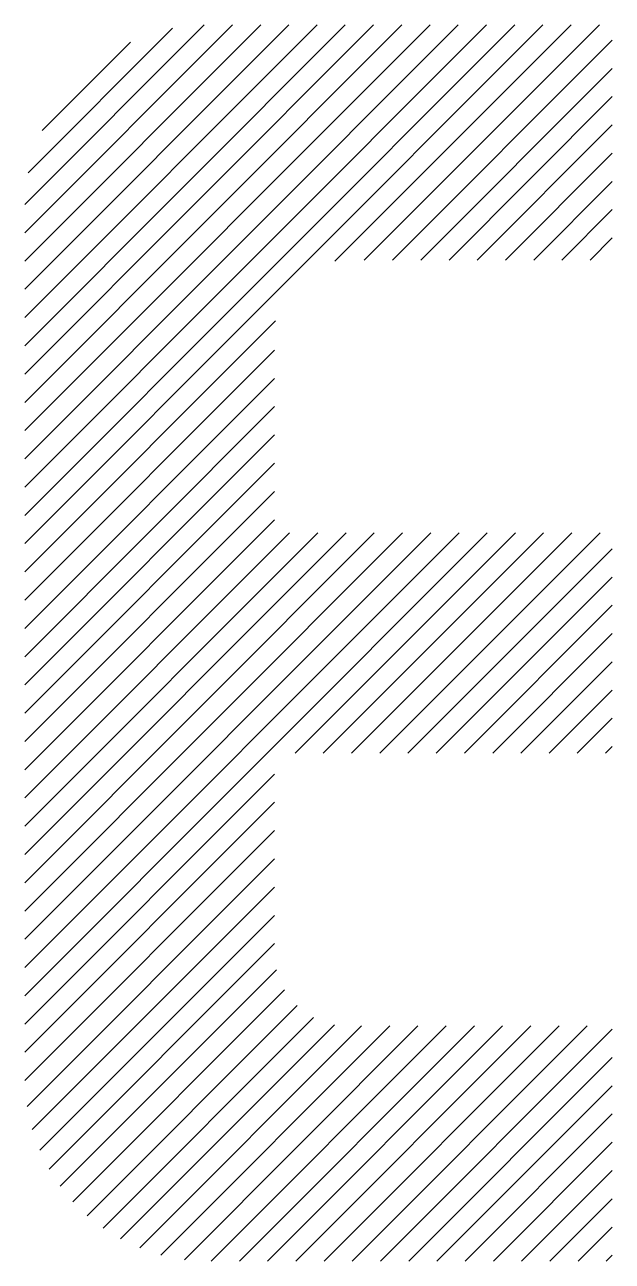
# Paper-space layout 'Layout1' of a CAD drawing. Extents: x -51516 to 7058931, y -29255 to 5150000.
# Drawn here: x 1551.16 to 1558.52, y 26.88 to 42.35 of the extents above; entities that cross this region are included whole.
import ezdxf

# ---------------------------------------------------------------- set-up
doc = ezdxf.new("R2010")
doc.units = 0
doc.header["$LTSCALE"] = 1000
doc.layers.get('0').update_dxf_attribs({"linetype": 'CONTINUOUS'})
doc.layers.add('COL', color=3, linetype='CONTINUOUS')

# ---------------------------------------------------------------- blocks, each defined once
blk = doc.blocks.new('*X')
at = {"color": 0}
for p, q in [((675.441, 35.863), (681.932, 42.354)), ((675.441, 36.216), (681.579, 42.354)), ((675.441, 36.57), (681.225, 42.354)), ((675.441, 36.923), (680.871, 42.354)), ((675.441, 37.277), (680.518, 42.354)), ((675.441, 37.63), (680.164, 42.354)), ((675.441, 37.984), (679.811, 42.354)), ((675.441, 38.337), (679.457, 42.354)), ((675.441, 38.691), (679.104, 42.354)), ((675.441, 39.045), (678.75, 42.354)), ((675.441, 39.398), (678.397, 42.354)), ((675.441, 39.752), (678.043, 42.354)), ((675.441, 40.106), (677.689, 42.353)), ((675.485, 40.503), (677.292, 42.31)), ((679.327, 39.396), (682.286, 42.354)), ((679.695, 39.41), (682.639, 42.354)), ((675.658, 41.029), (676.765, 42.137)), ((680.049, 39.41), (682.801, 42.162)), ((680.402, 39.41), (682.801, 41.808)), ((680.756, 39.41), (682.801, 41.455)), ((681.109, 39.41), (682.801, 41.101)), ((681.463, 39.41), (682.801, 40.748)), ((681.817, 39.41), (682.801, 40.394)), ((682.17, 39.41), (682.801, 40.041)), ((682.524, 39.41), (682.801, 39.687)), ((675.441, 35.509), (678.583, 38.651)), ((675.441, 35.155), (678.569, 38.283)), ((675.441, 34.802), (678.569, 37.93)), ((675.441, 34.448), (678.569, 37.576)), ((675.441, 34.095), (678.569, 37.223)), ((675.441, 33.741), (678.569, 36.869)), ((675.441, 33.388), (678.569, 36.516)), ((675.441, 33.034), (678.569, 36.162)), ((675.441, 31.266), (680.174, 35.999)), ((675.441, 31.62), (679.82, 35.999)), ((675.441, 31.973), (679.466, 35.999)), ((675.441, 32.327), (679.113, 35.999)), ((675.441, 32.681), (678.759, 35.999)), ((675.441, 30.913), (680.527, 35.999)), ((675.441, 30.559), (680.881, 35.999)), ((675.441, 30.206), (681.234, 35.999)), ((678.828, 33.239), (681.588, 35.999)), ((679.181, 33.239), (681.941, 35.999)), ((679.535, 33.239), (682.295, 35.999)), ((679.888, 33.239), (682.648, 35.999)), ((680.242, 33.239), (682.801, 35.798)), ((680.596, 33.239), (682.801, 35.444)), ((680.949, 33.239), (682.801, 35.091)), ((681.303, 33.239), (682.801, 34.737)), ((681.656, 33.239), (682.801, 34.384)), ((682.01, 33.239), (682.801, 34.03)), ((682.363, 33.239), (682.801, 33.677)), ((682.717, 33.239), (682.801, 33.323)), ((675.441, 29.852), (678.569, 32.98)), ((675.441, 29.499), (678.569, 32.627)), ((675.441, 29.145), (678.569, 32.273)), ((675.47, 28.82), (678.569, 31.919)), ((675.535, 28.532), (678.569, 31.566)), ((675.629, 28.273), (678.569, 31.212)), ((675.747, 28.037), (678.569, 30.859)), ((675.887, 27.823), (678.595, 30.531)), ((676.046, 27.629), (678.697, 30.28)), ((676.225, 27.454), (678.853, 30.083)), ((676.423, 27.299), (679.059, 29.935)), ((676.642, 27.164), (679.321, 29.844)), ((676.882, 27.051), (679.66, 29.828)), ((677.147, 26.962), (680.013, 29.828)), ((677.442, 26.904), (680.367, 29.828)), ((677.776, 26.884), (680.72, 29.828)), ((678.13, 26.884), (681.074, 29.828)), ((678.483, 26.884), (681.427, 29.828)), ((678.837, 26.884), (681.781, 29.828)), ((679.19, 26.884), (682.134, 29.828)), ((679.544, 26.884), (682.488, 29.828)), ((679.898, 26.884), (682.801, 29.788)), ((680.251, 26.884), (682.801, 29.434)), ((680.605, 26.884), (682.801, 29.08)), ((680.958, 26.884), (682.801, 28.727)), ((681.312, 26.884), (682.801, 28.373)), ((681.665, 26.884), (682.801, 28.02)), ((682.019, 26.884), (682.801, 27.666)), ((682.372, 26.884), (682.801, 27.313)), ((682.726, 26.884), (682.801, 26.959))]:
    blk.add_line(p, q, dxfattribs=at)

psp = doc.layouts.get("Layout1")

# ---------------------------------------------------------------- block references
at = {"color": 0}
psp.add_blockref('*X', (875.723, 0), dxfattribs=at)
at = {"layer": 'COL', "color": 0}
psp.add_blockref('*X', (875.723, 0), dxfattribs=at)
psp.add_blockref('*X', (875.723, 0), dxfattribs=at)
psp.add_blockref('*X', (875.723, 0), dxfattribs=at)
psp.add_blockref('*X', (875.723, 0), dxfattribs=at)
psp.add_blockref('*X', (875.723, 0), dxfattribs=at)
psp.add_blockref('*X', (875.723, 0), dxfattribs=at)
psp.add_blockref('*X', (875.723, 0), dxfattribs=at)
psp.add_blockref('*X', (875.723, 0), dxfattribs=at)
psp.add_blockref('*X', (875.723, 0), dxfattribs=at)
psp.add_blockref('*X', (875.723, 0), dxfattribs=at)
psp.add_blockref('*X', (875.723, 0), dxfattribs=at)
psp.add_blockref('*X', (875.723, 0), dxfattribs=at)
psp.add_blockref('*X', (875.723, 0), dxfattribs=at)
psp.add_blockref('*X', (875.723, 0), dxfattribs=at)
psp.add_blockref('*X', (875.723, 0), dxfattribs=at)
psp.add_blockref('*X', (875.723, 0), dxfattribs=at)
psp.add_blockref('*X', (875.723, 0), dxfattribs=at)
psp.add_blockref('*X', (875.723, 0), dxfattribs=at)
psp.add_blockref('*X', (875.723, 0), dxfattribs=at)
psp.add_blockref('*X', (875.723, 0), dxfattribs=at)
psp.add_blockref('*X', (875.723, 0), dxfattribs=at)
psp.add_blockref('*X', (875.723, 0), dxfattribs=at)
psp.add_blockref('*X', (875.723, 0), dxfattribs=at)
psp.add_blockref('*X', (875.723, 0), dxfattribs=at)
psp.add_blockref('*X', (875.723, 0), dxfattribs=at)
psp.add_blockref('*X', (875.723, 0), dxfattribs=at)
psp.add_blockref('*X', (875.723, 0), dxfattribs=at)
psp.add_blockref('*X', (875.723, 0), dxfattribs=at)
psp.add_blockref('*X', (875.723, 0), dxfattribs=at)

doc.saveas('drawing.dxf')
